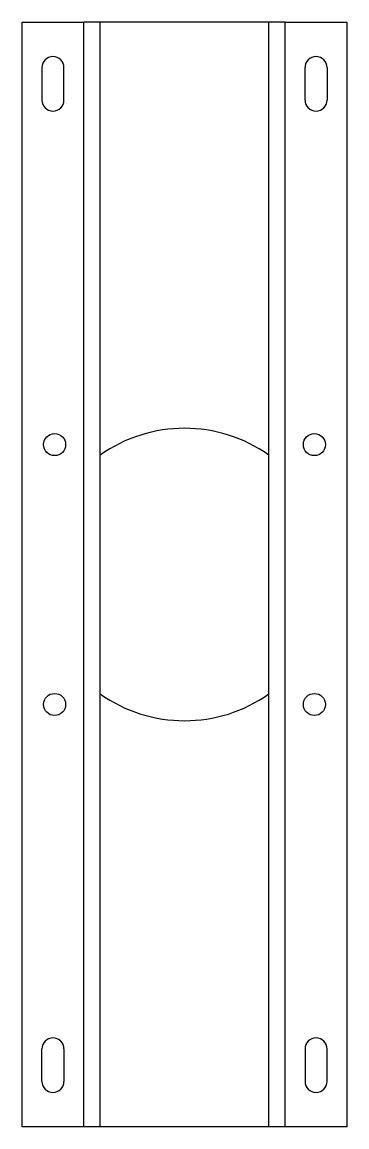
# Model space of a CAD drawing. Header units: millimetres. Extents: x 185 to 235, y -106 to 64.
import ezdxf

# ---------------------------------------------------------------- set-up
doc = ezdxf.new("R2010")
doc.units = ezdxf.units.MM

msp = doc.modelspace()

# ---------------------------------------------------------------- linework, layer by layer
at = {"color": 7, "linetype": 'Continuous', "lineweight": 25}
for p, q in [((185.15, 64.4), (194.65, 64.4)), ((185.15, -105.6), (185.15, 64.4)), ((194.65, -105.6), (194.65, 64.4)), ((197.15, 64.4), (194.65, 64.4)), ((197.15, -105.6), (197.15, 64.4)), ((223.15, 64.4), (197.15, 64.4)), ((223.15, -105.6), (223.15, 64.4)), ((225.65, 64.4), (223.15, 64.4)), ((225.65, -105.6), (225.65, 64.4)), ((225.65, 64.4), (235.15, 64.4)), ((235.15, 64.4), (235.15, -105.6)), ((188.2, 57.4), (188.2, 52.4)), ((191.6, 52.4), (191.6, 57.4)), ((228.7, 52.4), (228.7, 57.4)), ((232.1, 57.4), (232.1, 52.4)), ((188.2, -98.6), (188.2, -93.6)), ((191.6, -93.6), (191.6, -98.6)), ((228.7, -93.6), (228.7, -98.6)), ((232.1, -98.6), (232.1, -93.6)), ((194.65, -105.6), (185.15, -105.6)), ((197.15, -105.6), (194.65, -105.6)), ((223.15, -105.6), (197.15, -105.6)), ((225.65, -105.6), (223.15, -105.6)), ((235.15, -105.6), (225.65, -105.6))]:
    msp.add_line(p, q, dxfattribs=at)
for centre in [(190.15, -0.6), (230.15, -0.6), (190.15, -40.6), (230.15, -40.6)]:
    msp.add_circle(centre, 1.7, dxfattribs=at)
for centre, radius, start, end in [((189.9, 57.4), 1.7, 0, 180), ((230.4, 57.4), 1.7, 0, 180), ((189.9, 52.4), 1.7, 180, 0), ((230.4, 52.4), 1.7, 180, 0), ((210.15, -20.6), 22.5, 54.7056, 125.2944), ((210.15, -20.6), 22.5, 234.7056, 305.2944), ((189.9, -93.6), 1.7, 0, 180), ((230.4, -93.6), 1.7, 0, 180), ((189.9, -98.6), 1.7, 180, 0), ((230.4, -98.6), 1.7, 180, 0)]:
    msp.add_arc(centre, radius, start, end, dxfattribs=at)

doc.saveas('drawing.dxf')
